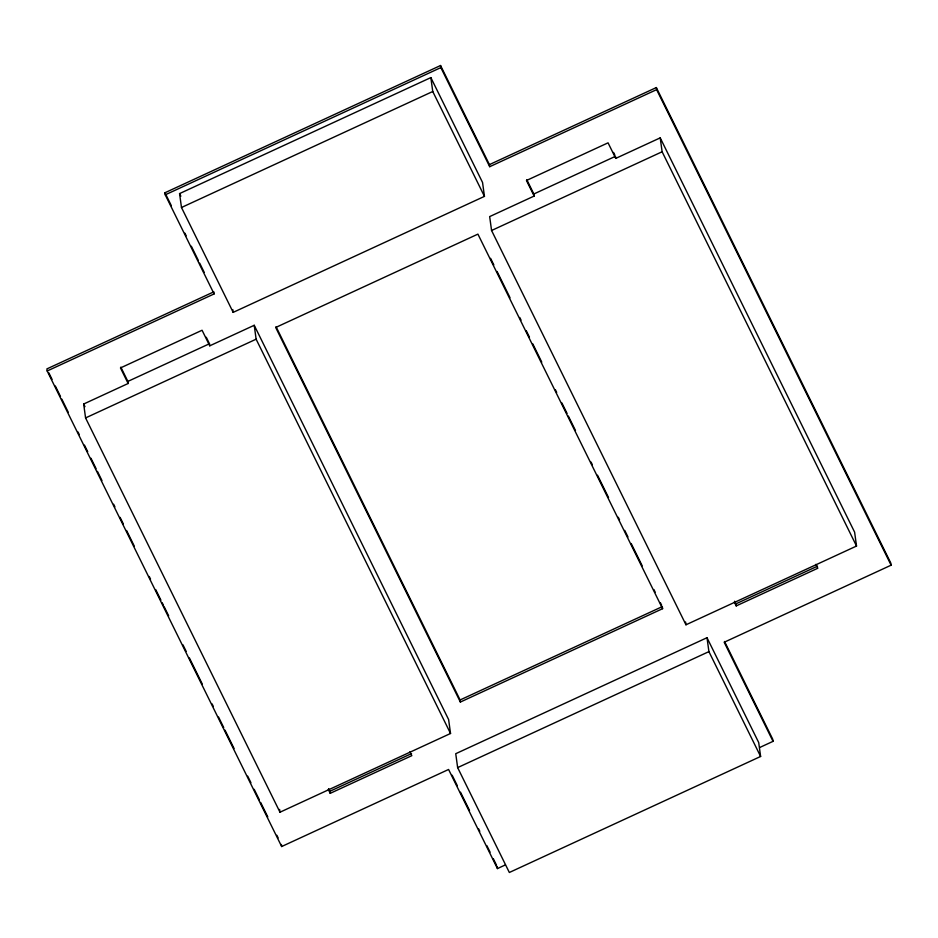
<?xml version="1.0" encoding="UTF-8"?>
<svg xmlns="http://www.w3.org/2000/svg" width="938" height="938" viewBox="0 0 938 938"><rect width="100%" height="100%" fill="white"/><g stroke="black" fill="none" stroke-linecap="round" stroke-linejoin="round"><path stroke-width="1.41" d="M505.394 864.906L497.445 868.576L448.587 769.477L281.658 846.533L47.181 370.979L214.11 293.922L165.252 194.823L164.959 192.747L440.555 65.519L489.413 164.619L489.706 166.694L656.623 89.638L656.342 87.562L489.413 164.619M165.252 194.823L440.848 67.595L440.555 65.519M179.568 193.591L430.847 77.596L482.542 182.464L484.454 196.37L233.175 312.366L181.48 207.497L179.568 193.591L180.858 196.218M181.48 207.497L432.746 91.502L430.847 77.596M128.143 383.49L120.474 367.931L202.069 330.258L209.737 345.817L254.221 325.287L448.622 719.575L450.533 733.481L279.981 812.214L85.569 417.926L83.67 404.02L128.143 383.49L127.861 381.414L209.455 343.742L206.266 337.258M533.851 193.99L615.457 156.318L615.738 158.393L660.211 137.863L854.612 532.151L856.523 546.045L685.971 624.79L491.571 230.502L489.659 216.596L534.132 196.065L533.851 193.99L526.816 179.721M85.569 417.926L256.121 339.193L254.221 325.287M491.571 230.502L662.122 151.768L660.211 137.863M460.37 702.046L460.089 699.971L662.31 606.616L662.591 608.692L460.37 702.046L275.69 327.479L477.911 234.125L662.591 608.692M409.906 751.784L411.817 755.665L330.223 793.337L329.942 791.262L411.536 753.601M815.896 564.348L817.819 568.24L736.213 605.913L735.931 603.838L817.526 566.165M707.006 637.711L455.739 753.706L457.638 767.612L509.346 872.481L760.612 756.474L758.713 742.579L707.006 637.711L708.917 651.617L760.612 756.474M656.342 87.562L890.819 563.117L891.1 565.192L724.183 642.249L773.041 741.348L759.792 747.457M457.638 767.612L708.917 651.617M656.623 89.638L891.1 565.192M662.122 151.768L856.523 546.045M613.534 152.425L614.812 155.028M615.738 158.393L608.059 142.834L526.464 180.495L534.132 196.065M734.653 601.246L735.931 603.838M734.302 602.02L736.213 605.913M724.535 641.475L772.748 739.273L773.041 741.348M440.848 67.595L489.706 166.694M432.746 91.502L484.454 196.37M490.586 258.337L493.834 264.903M497.07 271.481L510.026 297.756M519.746 317.478L521.047 320.104M526.23 330.622L529.466 337.188M532.714 343.765L541.777 362.162M555.39 389.762L556.691 392.389M561.874 402.906L567.056 413.412M568.346 416.05L575.475 430.507M591.034 462.047L592.324 464.673M597.506 475.191L608.528 497.527M618.248 517.248L619.537 519.875M624.731 530.392L627.968 536.958M631.204 543.524L642.225 565.872M653.892 589.533L655.181 592.159M660.364 602.677L661.665 605.303M276.053 326.717L460.089 699.971M256.121 339.193L450.533 733.481M164.959 192.747L171.396 205.785M184.892 233.175L186.181 235.778M191.317 246.213L198.387 260.553M199.677 263.156L204.179 272.29M452.151 775.222L457.298 785.657M460.511 792.176L469.516 810.432M478.509 828.688L479.799 831.291M486.869 845.63L490.082 852.15M493.306 858.68L496.519 865.199M120.826 367.145L127.861 381.414M328.663 788.67L329.942 791.262M328.3 789.444L330.223 793.337M83.67 404.02L84.959 406.658M48.846 372.843L52.082 379.421M55.319 385.987L60.501 396.493M61.802 399.119L68.275 412.263M77.995 431.961L79.284 434.587M84.467 445.104L87.703 451.67M90.951 458.236L96.122 468.742M97.423 471.368L101.961 480.573M113.615 504.222L114.917 506.848M120.087 517.354L123.335 523.92M126.571 530.486L134.345 546.256M149.236 576.471L150.537 579.098M155.72 589.603L160.902 600.121M162.192 602.747L163.493 605.373M164.138 606.687L168.676 615.879M182.922 644.781L186.158 651.347M189.394 657.913L202.35 684.189M212.07 703.899L213.36 706.525M218.542 717.031L223.725 727.548M225.026 730.174L234.09 748.559M247.691 776.148L250.938 782.714M254.175 789.292L259.357 799.797M260.647 802.424L267.776 816.881M276.839 835.266L278.14 837.892M685.584 622L685.971 624.79M497.152 866.501L497.445 868.576M232.8 309.587L233.175 312.366M214.11 293.922L213.817 291.847L46.9 368.904L47.181 370.979M279.594 809.435L279.981 812.214M281.377 844.458L281.658 846.533M209.455 343.742L209.737 345.817"/></g></svg>
